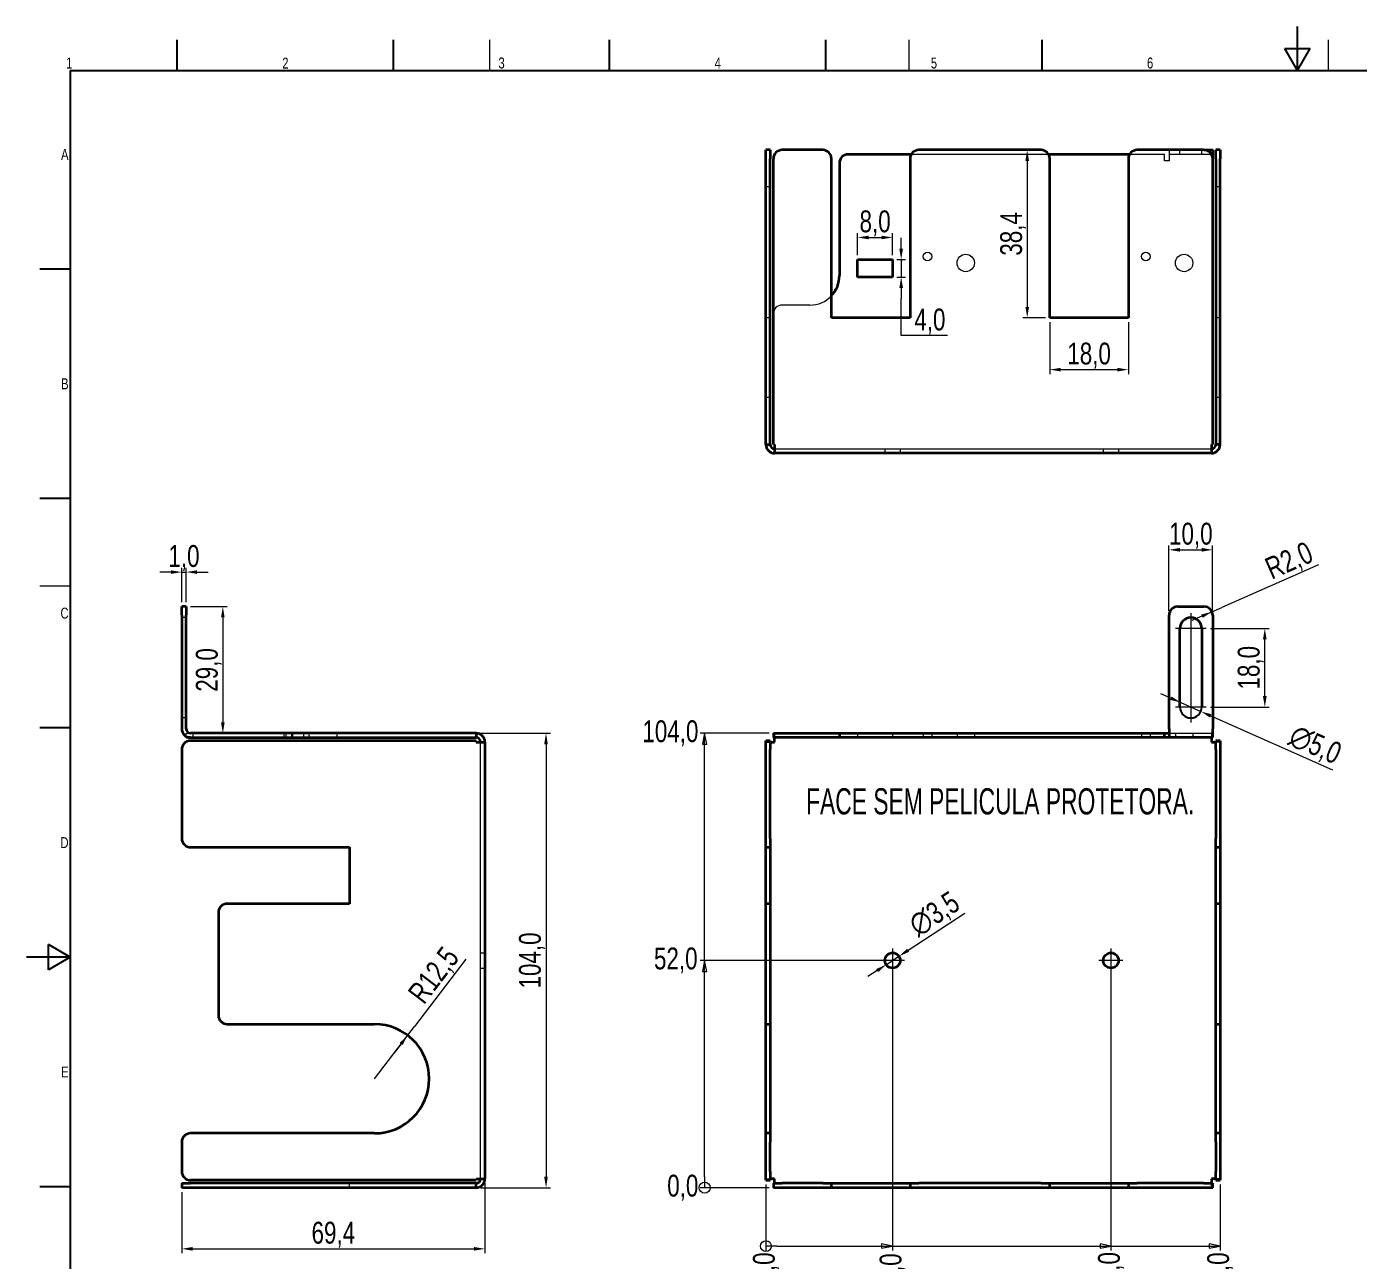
# Model space of a CAD drawing. Header units: millimetres. Extents: x 15 to 597, y -3 to 423.
# Drawn here: x 15 to 319.9, y 140.6 to 423 of the extents above; entities that cross this region are included whole.
import ezdxf

# ---------------------------------------------------------------- set-up
doc = ezdxf.new("R2010")
doc.units = ezdxf.units.MM
doc.layers.get('0').update_dxf_attribs({"lineweight": 25})
doc.layers.add('Arestas Visíveis', color=7, linetype='Continuous', lineweight=35)
doc.layers.add('Legenda', color=7, linetype='Continuous', lineweight=25)
for name, color, linetype, lineweight, true_color in [('Dimensão', 98, 'Continuous', 18, 0x006400), ('Linha de Centro de Dobras', 174, 'Continuous', 18, 0x0000a0), ('Linhas Invisíveis', 151, 'Continuous', 18, 0x87c4ff), ('LNLS', 152, 'Continuous', 25, 0x0077bb), ('Marca de Centro', 174, 'Continuous', 18, 0x0000a0), ('Texto', 1, 'Continuous', 30, 0xff0000)]:
    doc.layers.add(name, color=color, linetype=linetype, lineweight=lineweight, true_color=true_color)
doc.styles.add('Texto_2_5 - LNLS', font='swisscl.ttf')
doc.styles.add('Texto_4 - LNLS', font='swisscl.ttf', dxfattribs={"width": 0.85})
doc.styles.add('Texto_5_COTA', font='swisscli.ttf')
doc.dimstyles.new('PADRAO-LNLS', dxfattribs={"dimtxt": 5, "dimasz": 2.5, "dimexe": 1, "dimexo": 1, "dimgap": 0.25, "dimtad": 1, "dimdec": 1, "dimrnd": 1e-08, "dimzin": 0, "dimtxsty": 'Texto_5_COTA', "dimcen": 0.09, "dimdle": 4, "dimclrd": 98, "dimclre": 98, "dimclrt": 1, "dimadec": 1, "dimazin": 0, "dimtfac": 0.3, "dimtdec": 3, "dimtmove": 0, "dimatfit": 3, "dimfxl": 1, "dimtolj": 1, "dimtzin": 0, "dimlwd": 15, "dimlwe": 15, "dimarcsym": 0})

# ---------------------------------------------------------------- blocks, each defined once
blk = doc.blocks.new('Borders A2')
at = {"layer": 'Legenda'}
for p, q in [((306, 413), (306, 423)), ((49.5, 413), (49.5, 420)), ((99, 413), (99, 420)), ((148.5, 413), (148.5, 420)), ((198, 413), (198, 420)), ((247.5, 413), (247.5, 420)), ((303.11, 418), (308.89, 418)), ((306, 413), (303.11, 418)), ((306, 413), (308.89, 418)), ((25, 413), (587, 413)), ((25, 413), (25, 7)), ((25, 367.5), (18, 367.5)), ((25, 315), (18, 315)), ((25, 262.5), (18, 262.5)), ((20, 207.11), (20, 212.89)), ((25, 210), (20, 212.89)), ((25, 210), (15, 210)), ((25, 210), (20, 207.11)), ((25, 157.5), (18, 157.5))]:
    blk.add_line(p, q, dxfattribs=at)
at = {"layer": 'Linha de Centro de Dobras'}
for p, q in [((121, 420), (121, 413)), ((217, 420), (217, 413)), ((313, 420), (313, 413)), ((18, 295), (25, 295))]:
    blk.add_line(p, q, dxfattribs=at)
at = {"layer": 'Legenda', "color": 236, "true_color": 0x800040, "char_height": 2.5, "style": 'Texto_2_5 - LNLS'}
for s, insert, attachment_point in [('1', (24.75, 413.4), 8), ('2', (74.25, 413.4), 8), ('3', (123.75, 413.4), 8), ('4', (173.25, 413.4), 8), ('5', (222.75, 413.4), 8), ('6', (272.25, 413.4), 8), ('A', (24.6, 393.75), 6), ('B', (24.6, 341.25), 6), ('C', (24.6, 288.75), 6), ('D', (24.6, 236.25), 6), ('E', (24.6, 183.75), 6)]:
    blk.add_mtext(s, dxfattribs=dict(at, insert=insert, attachment_point=attachment_point))
blk = doc.blocks.new('*D19')
at = {"layer": 'Defpoints', "color": 0, "linetype": 'Continuous', "transparency": 16777216}
for p in [(285.07, 285.27), (298.51, 285.27), (285.07, 267.27)]:
    blk.add_point(p, dxfattribs=at)
at = {"layer": 'Dimensão', "color": 98, "linetype": 'Continuous', "lineweight": 15, "true_color": 0x006400, "transparency": 16777216}
for p, q in [((286.07, 285.27), (299.51, 285.27)), ((298.51, 269.77), (298.51, 282.77)), ((286.07, 267.27), (299.51, 267.27))]:
    blk.add_line(p, q, dxfattribs=at)
at = {"layer": 'Dimensão', "color": 98, "linetype": 'Continuous', "true_color": 0x006400, "transparency": 16777216}
for points in [[(298.09, 282.77), (298.93, 282.77), (298.51, 285.27)], [(298.09, 269.77), (298.93, 269.77), (298.51, 267.27)]]:
    blk.add_solid(points, dxfattribs=at)
at = {"layer": 'Dimensão', "color": 1, "linetype": 'Continuous', "lineweight": 18, "transparency": 16777216, "insert": (295.28, 276.27), "char_height": 5, "attachment_point": 5, "rotation": 90, "style": 'Texto_5_COTA'}
blk.add_mtext('\\A1;18,0', dxfattribs=at)
blk = doc.blocks.new('*D20')
at = {"layer": 'Defpoints', "color": 0, "linetype": 'Continuous', "transparency": 16777216}
for p in [(279.29, 268.29), (283.86, 266.26)]:
    blk.add_point(p, dxfattribs=at)
at = {"layer": 'Dimensão', "color": 98, "linetype": 'Continuous', "lineweight": 15, "true_color": 0x006400, "transparency": 16777216}
for p, q in [((277, 269.3), (274.72, 270.32)), ((279.29, 268.29), (283.86, 266.26)), ((286.14, 265.24), (313.99, 252.87))]:
    blk.add_line(p, q, dxfattribs=at)
at = {"layer": 'Dimensão', "color": 98, "linetype": 'Continuous', "true_color": 0x006400, "transparency": 16777216}
for points in [[(277.17, 269.68), (276.84, 268.92), (279.29, 268.29)], [(286.31, 265.62), (285.97, 264.86), (283.86, 266.26)]]:
    blk.add_solid(points, dxfattribs=at)
at = {"layer": 'Dimensão', "color": 1, "linetype": 'Continuous', "lineweight": 18, "transparency": 16777216, "insert": (309.92, 258.37), "char_height": 5, "attachment_point": 5, "rotation": 336.0496, "style": 'Texto_5_COTA'}
blk.add_mtext('\\A1;∅5,0', dxfattribs=at)
blk = doc.blocks.new('*D21')
at = {"layer": 'Defpoints', "color": 0, "linetype": 'Continuous', "transparency": 16777216}
for p in [(211.82, 208.31), (214.74, 210.23)]:
    blk.add_point(p, dxfattribs=at)
at = {"layer": 'Dimensão', "color": 98, "linetype": 'Continuous', "lineweight": 15, "true_color": 0x006400, "transparency": 16777216}
for p, q in [((216.84, 211.6), (229.82, 220.11)), ((211.82, 208.31), (214.74, 210.23)), ((209.73, 206.94), (207.64, 205.57))]:
    blk.add_line(p, q, dxfattribs=at)
at = {"layer": 'Dimensão', "color": 98, "linetype": 'Continuous', "true_color": 0x006400, "transparency": 16777216}
for points in [[(216.61, 211.95), (217.06, 211.25), (214.74, 210.23)], [(209.5, 207.29), (209.96, 206.59), (211.82, 208.31)]]:
    blk.add_solid(points, dxfattribs=at)
at = {"layer": 'Dimensão', "color": 1, "linetype": 'Continuous', "lineweight": 18, "transparency": 16777216, "insert": (222.97, 219.66), "char_height": 5, "attachment_point": 5, "rotation": 33.2439, "style": 'Texto_5_COTA'}
blk.add_mtext('\\A1;∅3,5', dxfattribs=at)
blk = doc.blocks.new('*D22')
at = {"layer": 'Defpoints', "color": 0, "linetype": 'Continuous', "transparency": 16777216}
for p in [(213.28, 374.75), (205.28, 369.68), (213.28, 369.68)]:
    blk.add_point(p, dxfattribs=at)
at = {"layer": 'Dimensão', "color": 98, "linetype": 'Continuous', "lineweight": 15, "true_color": 0x006400, "transparency": 16777216}
for p, q in [((205.28, 370.68), (205.28, 375.75)), ((213.28, 370.68), (213.28, 375.75)), ((207.78, 374.75), (210.78, 374.75))]:
    blk.add_line(p, q, dxfattribs=at)
at = {"layer": 'Dimensão', "color": 98, "linetype": 'Continuous', "true_color": 0x006400, "transparency": 16777216}
for points in [[(207.78, 375.16), (207.78, 374.33), (205.28, 374.75)], [(210.78, 375.16), (210.78, 374.33), (213.28, 374.75)]]:
    blk.add_solid(points, dxfattribs=at)
at = {"layer": 'Dimensão', "color": 1, "linetype": 'Continuous', "lineweight": 18, "transparency": 16777216, "insert": (209.28, 377.97), "char_height": 5, "attachment_point": 5, "style": 'Texto_5_COTA'}
blk.add_mtext('\\A1;8,0', dxfattribs=at)
blk = doc.blocks.new('*D23')
at = {"layer": 'Defpoints', "color": 0, "linetype": 'Continuous', "transparency": 16777216}
for p in [(213.28, 369.68), (213.28, 365.68), (215.25, 365.68)]:
    blk.add_point(p, dxfattribs=at)
at = {"layer": 'Dimensão', "color": 98, "linetype": 'Continuous', "lineweight": 15, "true_color": 0x006400, "transparency": 16777216}
for p, q in [((215.25, 372.18), (215.25, 374.68)), ((214.28, 369.68), (216.25, 369.68)), ((215.25, 369.68), (215.25, 365.68)), ((214.28, 365.68), (216.25, 365.68)), ((215.25, 363.18), (215.25, 360.68)), ((215.25, 352.28), (215.25, 360.68)), ((225.89, 352.28), (215.25, 352.28))]:
    blk.add_line(p, q, dxfattribs=at)
at = {"layer": 'Dimensão', "color": 98, "linetype": 'Continuous', "true_color": 0x006400, "transparency": 16777216}
for points in [[(214.83, 372.18), (215.66, 372.18), (215.25, 369.68)], [(214.83, 363.18), (215.66, 363.18), (215.25, 365.68)]]:
    blk.add_solid(points, dxfattribs=at)
at = {"layer": 'Dimensão', "color": 1, "linetype": 'Continuous', "lineweight": 18, "transparency": 16777216, "insert": (221.82, 355.51), "char_height": 5, "attachment_point": 5, "style": 'Texto_5_COTA'}
blk.add_mtext('\\A1;4,0', dxfattribs=at)
blk = doc.blocks.new('*D27')
at = {"layer": 'Defpoints', "color": 0, "linetype": 'Continuous', "transparency": 16777216}
for p in [(286.57, 303.26), (276.57, 288.27), (286.57, 288.27)]:
    blk.add_point(p, dxfattribs=at)
at = {"layer": 'Dimensão', "color": 98, "linetype": 'Continuous', "lineweight": 15, "true_color": 0x006400, "transparency": 16777216}
for p, q in [((276.57, 289.27), (276.57, 304.26)), ((279.07, 303.26), (284.07, 303.26)), ((286.57, 289.27), (286.57, 304.26))]:
    blk.add_line(p, q, dxfattribs=at)
at = {"layer": 'Dimensão', "color": 98, "linetype": 'Continuous', "true_color": 0x006400, "transparency": 16777216}
for points in [[(279.07, 303.68), (279.07, 302.84), (276.57, 303.26)], [(284.07, 303.68), (284.07, 302.84), (286.57, 303.26)]]:
    blk.add_solid(points, dxfattribs=at)
at = {"layer": 'Dimensão', "color": 1, "linetype": 'Continuous', "lineweight": 18, "transparency": 16777216, "insert": (281.57, 306.49), "char_height": 5, "attachment_point": 5, "style": 'Texto_5_COTA'}
blk.add_mtext('\\A1;10,0', dxfattribs=at)
blk = doc.blocks.new('*D28')
at = {"layer": 'Defpoints', "color": 0, "linetype": 'Continuous', "transparency": 16777216}
for p in [(284.57, 288.27), (286.4, 289.08)]:
    blk.add_point(p, dxfattribs=at)
at = {"layer": 'Dimensão', "color": 98, "linetype": 'Continuous', "lineweight": 15, "true_color": 0x006400, "transparency": 16777216}
for p, q in [((310.82, 299.83), (288.69, 290.09)), ((286.4, 289.08), (288.69, 290.09)), ((284.12, 288.07), (281.83, 287.06)), ((284.57, 288.27), (286.4, 289.08))]:
    blk.add_line(p, q, dxfattribs=at)
at = {"layer": 'Dimensão', "color": 98, "linetype": 'Continuous', "true_color": 0x006400, "transparency": 16777216}
blk.add_solid([(283.95, 288.45), (284.28, 287.69), (286.4, 289.08)], dxfattribs=at)
at = {"layer": 'Dimensão', "color": 1, "linetype": 'Continuous', "lineweight": 18, "transparency": 16777216, "insert": (304.22, 300.44), "char_height": 5, "attachment_point": 5, "rotation": 23.7724, "style": 'Texto_5_COTA'}
blk.add_mtext('\\A1;R2,0', dxfattribs=at)
blk = doc.blocks.new('*D29')
at = {"layer": 'Defpoints', "color": 0, "linetype": 'Continuous', "transparency": 16777216}
for p in [(169.25, 157.27), (185.99, 157.27), (185.99, 157.27)]:
    blk.add_point(p, dxfattribs=at)
at = {"layer": 'Dimensão', "color": 98, "linetype": 'Continuous', "lineweight": 15, "true_color": 0x006400, "transparency": 16777216}
blk.add_line((184.99, 157.27), (169.25, 157.27), dxfattribs=at)
at = {"layer": 'Dimensão', "color": 1, "linetype": 'Continuous', "lineweight": 18, "transparency": 16777216, "insert": (165.25, 157.27), "char_height": 5, "attachment_point": 5, "style": 'Texto_5_COTA'}
blk.add_mtext('\\A1;0,0', dxfattribs=at)
blk = doc.blocks.new('*D30')
at = {"layer": 'Defpoints', "color": 0, "linetype": 'Continuous', "transparency": 16777216}
for p in [(169.25, 209.27), (213.28, 209.27), (185.99, 157.27)]:
    blk.add_point(p, dxfattribs=at)
at = {"layer": 'Dimensão', "color": 98, "linetype": 'Continuous', "lineweight": 15, "true_color": 0x006400, "transparency": 16777216}
blk.add_line((212.28, 209.27), (169.25, 209.27), dxfattribs=at)
at = {"layer": 'Dimensão', "color": 1, "linetype": 'Continuous', "lineweight": 18, "transparency": 16777216, "insert": (163.64, 209.27), "char_height": 5, "attachment_point": 5, "style": 'Texto_5_COTA'}
blk.add_mtext('\\A1;52,0', dxfattribs=at)
blk = doc.blocks.new('*D31')
at = {"layer": 'Defpoints', "color": 0, "linetype": 'Continuous', "transparency": 16777216}
for p in [(169.25, 261.27), (185.99, 261.27), (185.99, 157.27)]:
    blk.add_point(p, dxfattribs=at)
at = {"layer": 'Dimensão', "color": 98, "linetype": 'Continuous', "lineweight": 15, "true_color": 0x006400, "transparency": 16777216}
blk.add_line((184.99, 261.27), (169.25, 261.27), dxfattribs=at)
at = {"layer": 'Dimensão', "color": 1, "linetype": 'Continuous', "lineweight": 18, "transparency": 16777216, "insert": (162.41, 261.27), "char_height": 5, "attachment_point": 5, "style": 'Texto_5_COTA'}
blk.add_mtext('\\A1;104,0', dxfattribs=at)
blk = doc.blocks.new('2dTransSymbol1')
at = {"layer": 'Dimensão'}
for p, q in [((170.25, 261.27), (169.75, 258.77)), ((170.25, 258.77), (170.25, 261.27)), ((170.75, 258.77), (170.25, 261.27)), ((169.75, 258.77), (170.75, 258.77)), ((170.25, 209.27), (170.25, 258.77)), ((170.25, 209.27), (169.75, 206.77)), ((170.25, 206.77), (170.25, 209.27)), ((170.75, 206.77), (170.25, 209.27)), ((169.75, 206.77), (170.75, 206.77)), ((170.25, 159.77), (170.25, 206.77)), ((170.25, 159.77), (170.25, 157.27))]:
    blk.add_line(p, q, dxfattribs=at)
at = {"layer": 'Dimensão', "flags": 128}
for points in [[(170.75, 258.77), (170.25, 261.27), (169.75, 258.77), (170.75, 258.77)], [(170.75, 206.77), (170.25, 209.27), (169.75, 206.77), (170.75, 206.77)]]:
    blk.add_lwpolyline(points, dxfattribs=at)
at = {"layer": 'Dimensão'}
blk.add_circle((170.25, 157.27), 1.25, dxfattribs=at)
for points in [[(170.75, 258.77), (170.25, 261.27), (169.75, 258.77), (170.75, 258.77)], [(170.75, 206.77), (170.25, 209.27), (169.75, 206.77), (170.75, 206.77)]]:
    blk.add_solid(points, dxfattribs=at)
blk = doc.blocks.new('*D34')
at = {"layer": 'Defpoints', "color": 0, "linetype": 'Continuous', "transparency": 16777216}
for p in [(184.28, 158.98), (184.28, 158.98), (184.28, 142.89)]:
    blk.add_point(p, dxfattribs=at)
at = {"layer": 'Dimensão', "color": 98, "linetype": 'Continuous', "lineweight": 15, "true_color": 0x006400, "transparency": 16777216}
blk.add_line((184.28, 157.98), (184.28, 142.89), dxfattribs=at)
at = {"layer": 'Dimensão', "color": 1, "linetype": 'Continuous', "lineweight": 18, "transparency": 16777216, "insert": (184.28, 138.89), "char_height": 5, "attachment_point": 5, "rotation": 90, "style": 'Texto_5_COTA'}
blk.add_mtext('\\A1;0,0', dxfattribs=at)
blk = doc.blocks.new('*D35')
at = {"layer": 'Defpoints', "color": 0, "linetype": 'Continuous', "transparency": 16777216}
for p in [(213.28, 209.27), (184.28, 158.98), (213.28, 142.89)]:
    blk.add_point(p, dxfattribs=at)
at = {"layer": 'Dimensão', "color": 98, "linetype": 'Continuous', "lineweight": 15, "true_color": 0x006400, "transparency": 16777216}
blk.add_line((213.28, 208.27), (213.28, 142.89), dxfattribs=at)
at = {"layer": 'Dimensão', "color": 1, "linetype": 'Continuous', "lineweight": 18, "transparency": 16777216, "insert": (213.28, 137.25), "char_height": 5, "attachment_point": 5, "rotation": 90, "style": 'Texto_5_COTA'}
blk.add_mtext('\\A1;29,0', dxfattribs=at)
blk = doc.blocks.new('*D36')
at = {"layer": 'Defpoints', "color": 0, "linetype": 'Continuous', "transparency": 16777216}
for p in [(263.28, 209.27), (184.28, 158.98), (263.28, 142.89)]:
    blk.add_point(p, dxfattribs=at)
at = {"layer": 'Dimensão', "color": 98, "linetype": 'Continuous', "lineweight": 15, "true_color": 0x006400, "transparency": 16777216}
blk.add_line((263.28, 208.27), (263.28, 142.89), dxfattribs=at)
at = {"layer": 'Dimensão', "color": 1, "linetype": 'Continuous', "lineweight": 18, "transparency": 16777216, "insert": (263.28, 137.55), "char_height": 5, "attachment_point": 5, "rotation": 90, "style": 'Texto_5_COTA'}
blk.add_mtext('\\A1;79,0', dxfattribs=at)
blk = doc.blocks.new('*D37')
at = {"layer": 'Defpoints', "color": 0, "linetype": 'Continuous', "transparency": 16777216}
for p in [(184.28, 158.98), (288.28, 158.98), (288.28, 142.89)]:
    blk.add_point(p, dxfattribs=at)
at = {"layer": 'Dimensão', "color": 98, "linetype": 'Continuous', "lineweight": 15, "true_color": 0x006400, "transparency": 16777216}
blk.add_line((288.28, 157.98), (288.28, 142.89), dxfattribs=at)
at = {"layer": 'Dimensão', "color": 1, "linetype": 'Continuous', "lineweight": 18, "transparency": 16777216, "insert": (288.28, 136.05), "char_height": 5, "attachment_point": 5, "rotation": 90, "style": 'Texto_5_COTA'}
blk.add_mtext('\\A1;104,0', dxfattribs=at)
blk = doc.blocks.new('2dTransSymbol2')
at = {"layer": 'Dimensão'}
for p, q in [((186.78, 143.89), (184.28, 143.89)), ((186.78, 143.89), (210.78, 143.89)), ((213.28, 143.89), (210.78, 144.39)), ((210.78, 144.39), (210.78, 143.39)), ((210.78, 143.89), (213.28, 143.89)), ((210.78, 143.39), (213.28, 143.89)), ((213.28, 143.89), (260.78, 143.89)), ((263.28, 143.89), (260.78, 144.39)), ((260.78, 144.39), (260.78, 143.39)), ((260.78, 143.89), (263.28, 143.89)), ((260.78, 143.39), (263.28, 143.89)), ((263.28, 143.89), (285.78, 143.89)), ((288.28, 143.89), (285.78, 144.39)), ((285.78, 144.39), (285.78, 143.39)), ((285.78, 143.89), (288.28, 143.89)), ((285.78, 143.39), (288.28, 143.89))]:
    blk.add_line(p, q, dxfattribs=at)
at = {"layer": 'Dimensão', "flags": 128}
for points in [[(210.78, 143.39), (213.28, 143.89), (210.78, 144.39), (210.78, 143.39)], [(260.78, 143.39), (263.28, 143.89), (260.78, 144.39), (260.78, 143.39)], [(285.78, 143.39), (288.28, 143.89), (285.78, 144.39), (285.78, 143.39)]]:
    blk.add_lwpolyline(points, dxfattribs=at)
at = {"layer": 'Dimensão'}
blk.add_circle((184.28, 143.89), 1.25, dxfattribs=at)
for points in [[(210.78, 143.39), (213.28, 143.89), (210.78, 144.39), (210.78, 143.39)], [(260.78, 143.39), (263.28, 143.89), (260.78, 144.39), (260.78, 143.39)], [(285.78, 143.39), (288.28, 143.89), (285.78, 144.39), (285.78, 143.39)]]:
    blk.add_solid(points, dxfattribs=at)
blk = doc.blocks.new('*D59')
at = {"layer": 'Defpoints', "color": 0, "linetype": 'Continuous', "transparency": 16777216}
for p in [(102.26, 192.15), (94.68, 182.21)]:
    blk.add_point(p, dxfattribs=at)
at = {"layer": 'Dimensão', "color": 98, "linetype": 'Continuous', "lineweight": 15, "true_color": 0x006400, "transparency": 16777216}
for p, q in [((115.57, 209.58), (103.78, 194.13)), ((94.68, 182.21), (102.26, 192.15)), ((102.26, 192.15), (103.78, 194.13)), ((100.74, 190.16), (99.23, 188.17))]:
    blk.add_line(p, q, dxfattribs=at)
at = {"layer": 'Dimensão', "color": 98, "linetype": 'Continuous', "true_color": 0x006400, "transparency": 16777216}
blk.add_solid([(100.41, 190.41), (101.08, 189.91), (102.26, 192.15)], dxfattribs=at)
at = {"layer": 'Dimensão', "color": 1, "linetype": 'Continuous', "lineweight": 18, "transparency": 16777216, "insert": (108.51, 205.65), "char_height": 5, "attachment_point": 5, "rotation": 52.6375, "style": 'Texto_5_COTA'}
blk.add_mtext('\\A1;R12,5', dxfattribs=at)
blk = doc.blocks.new('*D60')
at = {"layer": 'Defpoints', "color": 0, "linetype": 'Continuous', "transparency": 16777216}
for p in [(117.93, 261.27), (117.93, 157.27), (133.93, 157.27)]:
    blk.add_point(p, dxfattribs=at)
at = {"layer": 'Dimensão', "color": 98, "linetype": 'Continuous', "lineweight": 15, "true_color": 0x006400, "transparency": 16777216}
for p, q in [((118.93, 261.27), (134.93, 261.27)), ((133.93, 258.77), (133.93, 159.77)), ((118.93, 157.27), (134.93, 157.27))]:
    blk.add_line(p, q, dxfattribs=at)
at = {"layer": 'Dimensão', "color": 98, "linetype": 'Continuous', "true_color": 0x006400, "transparency": 16777216}
for points in [[(133.51, 258.77), (134.34, 258.77), (133.93, 261.27)], [(133.51, 159.77), (134.34, 159.77), (133.93, 157.27)]]:
    blk.add_solid(points, dxfattribs=at)
at = {"layer": 'Dimensão', "color": 1, "linetype": 'Continuous', "lineweight": 18, "transparency": 16777216, "insert": (130.7, 209.27), "char_height": 5, "attachment_point": 5, "rotation": 90, "style": 'Texto_5_COTA'}
blk.add_mtext('\\A1;104,0', dxfattribs=at)
blk = doc.blocks.new('*D61')
at = {"layer": 'Defpoints', "color": 0, "linetype": 'Continuous', "transparency": 16777216}
for p in [(119.93, 159.27), (50.53, 157.27), (119.93, 143.27)]:
    blk.add_point(p, dxfattribs=at)
at = {"layer": 'Dimensão', "color": 98, "linetype": 'Continuous', "lineweight": 15, "true_color": 0x006400, "transparency": 16777216}
for p, q in [((50.53, 156.27), (50.53, 142.27)), ((119.93, 158.27), (119.93, 142.27)), ((53.03, 143.27), (117.43, 143.27))]:
    blk.add_line(p, q, dxfattribs=at)
at = {"layer": 'Dimensão', "color": 98, "linetype": 'Continuous', "true_color": 0x006400, "transparency": 16777216}
for points in [[(53.03, 143.69), (53.03, 142.85), (50.53, 143.27)], [(117.43, 143.69), (117.43, 142.85), (119.93, 143.27)]]:
    blk.add_solid(points, dxfattribs=at)
at = {"layer": 'Dimensão', "color": 1, "linetype": 'Continuous', "lineweight": 18, "transparency": 16777216, "insert": (85.23, 146.5), "char_height": 5, "attachment_point": 5, "style": 'Texto_5_COTA'}
blk.add_mtext('\\A1;69,4', dxfattribs=at)
blk = doc.blocks.new('*D62')
at = {"layer": 'Defpoints', "color": 0, "linetype": 'Continuous', "transparency": 16777216}
for p in [(51.53, 298.16), (50.53, 290.27), (51.53, 290.27)]:
    blk.add_point(p, dxfattribs=at)
at = {"layer": 'Dimensão', "color": 98, "linetype": 'Continuous', "lineweight": 15, "true_color": 0x006400, "transparency": 16777216}
for p, q in [((50.53, 291.27), (50.53, 299.16)), ((51.53, 291.27), (51.53, 299.16)), ((48.03, 298.16), (45.53, 298.16)), ((50.53, 298.16), (51.53, 298.16)), ((54.03, 298.16), (56.53, 298.16))]:
    blk.add_line(p, q, dxfattribs=at)
at = {"layer": 'Dimensão', "color": 98, "linetype": 'Continuous', "true_color": 0x006400, "transparency": 16777216}
for points in [[(48.03, 298.57), (48.03, 297.74), (50.53, 298.16)], [(54.03, 298.57), (54.03, 297.74), (51.53, 298.16)]]:
    blk.add_solid(points, dxfattribs=at)
at = {"layer": 'Dimensão', "color": 1, "linetype": 'Continuous', "lineweight": 18, "transparency": 16777216, "insert": (51.03, 301.38), "char_height": 5, "attachment_point": 5, "style": 'Texto_5_COTA'}
blk.add_mtext('\\A1;1,0', dxfattribs=at)
blk = doc.blocks.new('*D63')
at = {"layer": 'Defpoints', "color": 0, "linetype": 'Continuous', "transparency": 16777216}
for p in [(51.53, 290.27), (59.92, 261.27), (59.92, 261.27)]:
    blk.add_point(p, dxfattribs=at)
at = {"layer": 'Dimensão', "color": 98, "linetype": 'Continuous', "lineweight": 15, "true_color": 0x006400, "transparency": 16777216}
for p, q in [((52.53, 290.27), (60.92, 290.27)), ((59.92, 287.77), (59.92, 263.77))]:
    blk.add_line(p, q, dxfattribs=at)
at = {"layer": 'Dimensão', "color": 98, "linetype": 'Continuous', "true_color": 0x006400, "transparency": 16777216}
for points in [[(59.51, 287.77), (60.34, 287.77), (59.92, 290.27)], [(59.51, 263.77), (60.34, 263.77), (59.92, 261.27)]]:
    blk.add_solid(points, dxfattribs=at)
at = {"layer": 'Dimensão', "color": 1, "linetype": 'Continuous', "lineweight": 18, "transparency": 16777216, "insert": (56.71, 275.77), "char_height": 5, "attachment_point": 5, "rotation": 90, "style": 'Texto_5_COTA'}
blk.add_mtext('\\A1;29,0', dxfattribs=at)
blk = doc.blocks.new('*D64')
at = {"layer": 'Defpoints', "color": 0, "linetype": 'Continuous', "transparency": 16777216}
for p in [(249.28, 356.37), (267.28, 356.37), (249.28, 344.49)]:
    blk.add_point(p, dxfattribs=at)
at = {"layer": 'Dimensão', "color": 98, "linetype": 'Continuous', "lineweight": 15, "true_color": 0x006400, "transparency": 16777216}
for p, q in [((249.28, 355.37), (249.28, 343.49)), ((267.28, 355.37), (267.28, 343.49)), ((264.78, 344.49), (251.78, 344.49))]:
    blk.add_line(p, q, dxfattribs=at)
at = {"layer": 'Dimensão', "color": 98, "linetype": 'Continuous', "true_color": 0x006400, "transparency": 16777216}
for points in [[(251.78, 344.91), (251.78, 344.08), (249.28, 344.49)], [(264.78, 344.91), (264.78, 344.08), (267.28, 344.49)]]:
    blk.add_solid(points, dxfattribs=at)
at = {"layer": 'Dimensão', "color": 1, "linetype": 'Continuous', "lineweight": 18, "transparency": 16777216, "insert": (258.28, 347.72), "char_height": 5, "attachment_point": 5, "style": 'Texto_5_COTA'}
blk.add_mtext('\\A1;18,0', dxfattribs=at)
blk = doc.blocks.new('*D65')
at = {"layer": 'Defpoints', "color": 0, "linetype": 'Continuous', "transparency": 16777216}
for p in [(247.28, 394.77), (244.11, 356.37), (249.28, 356.37)]:
    blk.add_point(p, dxfattribs=at)
at = {"layer": 'Dimensão', "color": 98, "linetype": 'Continuous', "lineweight": 15, "true_color": 0x006400, "transparency": 16777216}
for p, q in [((244.11, 392.27), (244.11, 358.87)), ((248.28, 356.37), (243.11, 356.37))]:
    blk.add_line(p, q, dxfattribs=at)
at = {"layer": 'Dimensão', "color": 98, "linetype": 'Continuous', "true_color": 0x006400, "transparency": 16777216}
for points in [[(243.69, 392.27), (244.53, 392.27), (244.11, 394.77)], [(243.69, 358.87), (244.53, 358.87), (244.11, 356.37)]]:
    blk.add_solid(points, dxfattribs=at)
at = {"layer": 'Dimensão', "color": 1, "linetype": 'Continuous', "lineweight": 18, "transparency": 16777216, "insert": (240.88, 375.57), "char_height": 5, "attachment_point": 5, "rotation": 90, "style": 'Texto_5_COTA'}
blk.add_mtext('\\A1;38,4', dxfattribs=at)

msp = doc.modelspace()

# ---------------------------------------------------------------- linework, layer by layer
at = {"layer": 'Arestas Visíveis'}
for p, q in [((185.281, 394.77), (184.281, 394.77)), ((184.281, 392.77), (184.281, 394.77)), ((185.281, 394.77), (185.281, 392.77)), ((197.281, 394.77), (187.988, 394.77)), ((217.549, 393.77), (203.111, 393.77)), ((247.281, 394.77), (219.281, 394.77)), ((267.549, 393.77), (249.013, 393.77)), ((284.574, 394.77), (269.281, 394.77)), ((284.574, 394.77), (286.574, 394.77)), ((286.574, 392.77), (286.574, 394.77)), ((287.281, 392.77), (287.281, 394.77)), ((288.281, 394.77), (287.281, 394.77)), ((288.281, 394.77), (288.281, 392.77)), ((184.281, 327.37), (184.281, 392.77)), ((185.281, 327.37), (185.281, 392.77)), ((185.988, 327.37), (185.988, 392.77)), ((199.281, 356.37), (199.281, 392.77)), ((201.111, 391.77), (201.111, 366.02)), ((217.281, 392.77), (217.281, 356.37)), ((249.281, 356.37), (249.281, 392.77)), ((267.281, 392.77), (267.281, 356.37)), ((286.574, 327.37), (286.574, 392.77)), ((287.281, 392.77), (287.281, 327.37)), ((288.281, 327.37), (288.281, 392.77)), ((205.281, 365.676), (205.281, 369.676)), ((205.281, 369.676), (213.281, 369.676)), ((213.281, 369.676), (213.281, 365.676)), ((213.281, 365.676), (205.281, 365.676)), ((217.281, 356.37), (199.281, 356.37)), ((267.281, 356.37), (249.281, 356.37)), ((184.281, 327.37), (185.281, 327.37)), ((186.281, 327.37), (185.988, 327.37)), ((186.281, 327.37), (186.281, 325.37)), ((286.281, 327.37), (286.574, 327.37)), ((286.281, 327.37), (286.281, 325.37)), ((288.281, 327.37), (287.281, 327.37)), ((286.281, 325.37), (186.281, 325.37)), ((50.527, 288.271), (50.527, 290.271)), ((51.527, 290.271), (50.527, 290.271)), ((51.527, 290.271), (51.527, 288.271)), ((278.574, 290.271), (284.574, 290.271)), ((50.527, 288.271), (50.527, 262.271)), ((51.527, 262.271), (51.527, 288.271)), ((276.574, 262.271), (276.574, 288.271)), ((286.574, 288.271), (286.574, 262.271)), ((279.074, 267.271), (279.074, 285.271)), ((284.074, 285.271), (284.074, 267.271)), ((276.574, 262.271), (276.574, 260.271)), ((286.574, 260.271), (286.574, 262.271)), ((51.527, 260.271), (51.527, 260.539)), ((52.527, 260.271), (51.527, 260.271)), ((117.927, 261.271), (52.527, 261.271)), ((52.527, 260.271), (117.927, 260.271)), ((117.927, 259.564), (52.527, 259.564)), ((117.927, 261.271), (117.927, 260.271)), ((117.927, 259.271), (117.927, 259.564)), ((117.927, 259.271), (119.927, 259.271)), ((119.927, 259.271), (119.927, 159.271)), ((185.281, 259.564), (184.281, 259.564)), ((184.281, 257.564), (184.281, 259.564)), ((185.281, 259.564), (185.281, 257.564)), ((185.281, 259.271), (186.281, 259.271)), ((185.988, 261.271), (187.988, 261.271)), ((185.988, 261.271), (185.988, 260.271)), ((187.988, 260.271), (185.988, 260.271)), ((186.281, 259.271), (186.281, 260.271)), ((187.988, 261.271), (194.361, 261.271)), ((194.361, 260.271), (187.988, 260.271)), ((194.361, 261.271), (201.111, 261.271)), ((201.111, 260.271), (194.361, 260.271)), ((201.111, 261.271), (203.111, 261.271)), ((201.111, 261.271), (201.111, 260.271)), ((203.111, 260.271), (201.111, 260.271)), ((203.111, 261.271), (275.574, 261.271)), ((275.574, 260.271), (203.111, 260.271)), ((275.574, 261.271), (276.574, 261.271)), ((275.574, 260.271), (275.574, 261.271)), ((276.574, 260.271), (275.574, 260.271)), ((286.574, 260.271), (276.574, 260.271)), ((286.281, 260.271), (286.281, 259.271)), ((286.281, 259.271), (287.281, 259.271)), ((287.281, 257.564), (287.281, 259.564)), ((288.281, 259.564), (287.281, 259.564)), ((288.281, 259.564), (288.281, 257.564)), ((50.527, 257.564), (50.527, 237.191)), ((184.281, 237.191), (184.281, 257.564)), ((185.281, 237.191), (185.281, 257.564)), ((287.281, 257.564), (287.281, 237.191)), ((288.281, 257.564), (288.281, 237.191)), ((52.527, 235.191), (88.927, 235.191)), ((88.927, 235.191), (88.927, 222.271)), ((184.281, 235.191), (184.281, 237.191)), ((184.281, 235.191), (185.281, 235.191)), ((184.281, 222.271), (184.281, 235.191)), ((185.281, 237.191), (185.281, 235.191)), ((185.281, 235.191), (185.281, 222.271)), ((287.281, 235.191), (287.281, 237.191)), ((287.281, 235.191), (288.281, 235.191)), ((287.281, 222.271), (287.281, 235.191)), ((288.281, 237.191), (288.281, 235.191)), ((288.281, 235.191), (288.281, 222.271)), ((58.927, 220.271), (58.927, 196.71)), ((88.927, 222.271), (60.927, 222.271)), ((185.281, 222.271), (184.281, 222.271)), ((184.281, 220.271), (184.281, 222.271)), ((184.281, 196.71), (184.281, 220.271)), ((185.281, 222.271), (185.281, 220.271)), ((185.281, 220.271), (185.281, 196.71)), ((287.281, 220.271), (287.281, 222.271)), ((288.281, 222.271), (287.281, 222.271)), ((287.281, 196.71), (287.281, 220.271)), ((288.281, 222.271), (288.281, 220.271)), ((288.281, 220.271), (288.281, 196.71)), ((184.281, 194.71), (184.281, 196.71)), ((185.281, 196.71), (185.281, 194.71)), ((287.281, 194.71), (287.281, 196.71)), ((288.281, 196.71), (288.281, 194.71)), ((60.927, 194.71), (94.676, 194.71)), ((184.281, 194.71), (185.281, 194.71)), ((184.281, 169.71), (184.281, 194.71)), ((185.281, 194.71), (185.281, 169.71)), ((287.281, 194.71), (288.281, 194.71)), ((287.281, 169.71), (287.281, 194.71)), ((288.281, 194.71), (288.281, 169.71)), ((94.676, 169.71), (52.527, 169.71)), ((184.281, 167.71), (184.281, 169.71)), ((185.281, 169.71), (184.281, 169.71)), ((185.281, 169.71), (185.281, 167.71)), ((287.281, 167.71), (287.281, 169.71)), ((288.281, 169.71), (287.281, 169.71)), ((288.281, 169.71), (288.281, 167.71)), ((50.527, 167.71), (50.527, 160.978)), ((184.281, 160.978), (184.281, 167.71)), ((185.281, 160.978), (185.281, 167.71)), ((287.281, 167.71), (287.281, 160.978)), ((288.281, 167.71), (288.281, 160.978)), ((117.927, 158.978), (52.527, 158.978)), ((117.927, 159.271), (117.927, 158.978)), ((117.927, 159.271), (119.927, 159.271)), ((184.281, 158.978), (184.281, 160.978)), ((184.281, 158.978), (185.281, 158.978)), ((185.281, 160.978), (185.281, 158.978)), ((186.281, 159.271), (185.281, 159.271)), ((186.281, 158.271), (186.281, 159.271)), ((287.281, 159.271), (286.281, 159.271)), ((286.281, 159.271), (286.281, 158.271)), ((287.281, 158.978), (287.281, 160.978)), ((287.281, 158.978), (288.281, 158.978)), ((288.281, 160.978), (288.281, 158.978)), ((50.527, 158.271), (50.527, 157.271)), ((50.527, 158.271), (52.527, 158.271)), ((52.527, 157.271), (50.527, 157.271)), ((117.927, 158.271), (52.527, 158.271)), ((117.927, 157.271), (52.527, 157.271)), ((117.927, 157.271), (117.927, 158.271)), ((185.988, 158.271), (187.988, 158.271)), ((185.988, 158.271), (185.988, 157.271)), ((187.988, 157.271), (185.988, 157.271)), ((197.281, 158.271), (187.988, 158.271)), ((197.281, 157.271), (187.988, 157.271)), ((197.281, 158.271), (199.281, 158.271)), ((199.281, 157.271), (197.281, 157.271)), ((199.281, 157.271), (199.281, 158.271)), ((199.281, 158.271), (217.281, 158.271)), ((217.281, 157.271), (199.281, 157.271)), ((217.281, 158.271), (219.281, 158.271)), ((217.281, 158.271), (217.281, 157.271)), ((219.281, 157.271), (217.281, 157.271)), ((247.281, 158.271), (219.281, 158.271)), ((247.281, 157.271), (219.281, 157.271)), ((247.281, 158.271), (249.281, 158.271)), ((249.281, 157.271), (247.281, 157.271)), ((249.281, 157.271), (249.281, 158.271)), ((249.281, 158.271), (267.281, 158.271)), ((267.281, 157.271), (249.281, 157.271)), ((267.281, 158.271), (269.281, 158.271)), ((267.281, 158.271), (267.281, 157.271)), ((269.281, 157.271), (267.281, 157.271)), ((284.574, 158.271), (269.281, 158.271)), ((284.574, 157.271), (269.281, 157.271)), ((284.574, 158.271), (286.574, 158.271)), ((286.574, 157.271), (284.574, 157.271)), ((286.574, 157.271), (286.574, 158.271))]:
    msp.add_line(p, q, dxfattribs=at)
for centre in [(213.281, 209.271), (263.281, 209.271)]:
    msp.add_circle(centre, 1.75, dxfattribs=at)
for centre, radius, start, end in [((187.988, 392.77), 2, 90, 180), ((197.281, 392.77), 2, 0, 90), ((203.111, 391.77), 2, 90, 180), ((219.281, 392.77), 2, 90, 180), ((247.281, 392.77), 2, 0, 90), ((269.281, 392.77), 2, 90, 180), ((284.574, 392.77), 2, 0, 90), ((194.361, 366.02), 6.75, 316.79068, 0), ((186.281, 327.37), 2, 180, 270), ((186.281, 327.37), 1, 180, 270), ((286.281, 327.37), 1, 270, 0), ((286.281, 327.37), 2, 270, 0), ((278.574, 288.271), 2, 90, 180), ((284.574, 288.271), 2, 0, 90), ((281.574, 285.271), 2.5, 0, 180), ((52.527, 262.271), 2, 180, 270), ((52.527, 262.271), 1, 180, 270), ((52.527, 257.564), 2, 90, 180), ((117.927, 259.271), 2, 0, 90), ((117.927, 259.271), 1, 0, 90), ((52.527, 237.191), 2, 180, 270), ((60.927, 220.271), 2, 90, 180), ((60.927, 196.71), 2, 180, 270), ((94.676, 182.21), 12.5, 270, 90), ((52.527, 167.71), 2, 90, 180), ((52.527, 160.978), 2, 180, 270), ((117.927, 159.271), 1, 270, 0), ((117.927, 159.271), 2, 270, 0)]:
    msp.add_arc(centre, radius, start, end, dxfattribs=at)
at = {"layer": 'Linhas Invisíveis'}
for p, q in [((249.013, 393.77), (217.549, 393.77)), ((275.574, 393.77), (267.549, 393.77)), ((275.574, 392.27), (275.574, 393.77)), ((276.574, 394.77), (276.574, 392.77)), ((286.574, 393.77), (276.574, 393.77)), ((279.074, 393.77), (279.074, 394.77)), ((284.074, 393.77), (284.074, 394.77)), ((276.574, 392.27), (275.574, 392.27)), ((276.574, 392.77), (276.574, 392.27)), ((185.281, 386.37), (184.281, 386.37)), ((288.281, 386.37), (287.281, 386.37)), ((194.361, 359.27), (187.988, 359.27)), ((185.281, 356.37), (184.281, 356.37)), ((288.281, 356.37), (287.281, 356.37)), ((185.281, 338.121), (184.281, 338.121)), ((288.281, 338.121), (287.281, 338.121)), ((186.281, 326.37), (286.281, 326.37)), ((211.531, 326.37), (211.531, 325.37)), ((215.031, 326.37), (215.031, 325.37)), ((261.531, 326.37), (261.531, 325.37)), ((265.031, 326.37), (265.031, 325.37)), ((51.527, 287.771), (50.527, 287.771)), ((51.527, 264.771), (50.527, 264.771)), ((51.527, 261.271), (52.527, 261.271)), ((51.527, 260.539), (51.527, 261.271)), ((53.027, 261.271), (53.027, 260.271)), ((73.902, 261.271), (73.902, 260.271)), ((74.377, 261.271), (74.377, 260.271)), ((75.621, 261.271), (75.621, 260.271)), ((75.902, 261.271), (75.902, 260.271)), ((78.377, 261.271), (78.377, 260.271)), ((79.621, 261.271), (79.621, 260.271)), ((86.027, 261.271), (86.027, 260.271)), ((118.927, 159.271), (118.927, 259.271)), ((184.281, 259.271), (185.281, 259.271)), ((186.281, 261.271), (186.281, 260.271)), ((205.281, 261.271), (205.281, 260.271)), ((213.281, 261.271), (213.281, 260.271)), ((220.281, 261.271), (220.281, 260.271)), ((222.281, 261.271), (222.281, 260.271)), ((228.031, 261.271), (228.031, 260.271)), ((232.031, 261.271), (232.031, 260.271)), ((270.281, 261.271), (270.281, 260.271)), ((272.281, 261.271), (272.281, 260.271)), ((276.574, 261.271), (286.574, 261.271)), ((278.031, 261.271), (278.031, 260.271)), ((282.031, 261.271), (282.031, 260.271)), ((286.281, 261.271), (286.281, 260.271)), ((288.281, 259.271), (287.281, 259.271)), ((118.927, 211.021), (119.927, 211.021)), ((118.927, 207.521), (119.927, 207.521)), ((184.281, 159.271), (185.281, 159.271)), ((288.281, 159.271), (287.281, 159.271)), ((88.927, 157.271), (88.927, 158.271)), ((186.281, 157.271), (186.281, 158.271)), ((286.281, 157.271), (286.281, 158.271))]:
    msp.add_line(p, q, dxfattribs=at)
for centre, radius in [((221.281, 370.395), 1), ((230.031, 368.92), 2), ((271.281, 370.395), 1), ((280.031, 368.92), 2)]:
    msp.add_circle(centre, radius, dxfattribs=at)
for centre, radius, start, end in [((194.361, 366.02), 6.75, 270, 316.79068), ((187.988, 357.27), 2, 90, 180)]:
    msp.add_arc(centre, radius, start, end, dxfattribs=at)
at = {"layer": 'LNLS'}
msp.add_arc((281.574, 267.271), 2.5, 180, 0, dxfattribs=at)
at = {"layer": 'Marca de Centro', "linetype": 'Continuous'}
for p, q in [((281.574, 288.771), (281.574, 267.263)), ((285.074, 285.271), (278.074, 285.271)), ((285.074, 267.271), (278.074, 267.271)), ((281.574, 267.771), (281.574, 263.771)), ((213.281, 212.021), (213.281, 206.521)), ((263.281, 212.021), (263.281, 206.521)), ((216.031, 209.271), (210.531, 209.271)), ((266.031, 209.271), (260.531, 209.271))]:
    msp.add_line(p, q, dxfattribs=at)

# ---------------------------------------------------------------- block references
msp.add_blockref('Borders A2', (0, 0))
at = {"layer": 'Dimensão'}
for name in ['2dTransSymbol1', '2dTransSymbol2']:
    msp.add_blockref(name, (0, 0), dxfattribs=at)

# ---------------------------------------------------------------- texts
at = {"layer": 'Texto', "color": 236, "true_color": 0x80003f, "insert": (193.476, 248.695), "char_height": 6, "width": 86.01257, "attachment_point": 1, "style": 'Texto_4 - LNLS'}
msp.add_mtext('\\fSwis721 LtCn BT|b0|i0;\\H6.0000;FACE SEM PELICULA PROTETORA.', dxfattribs=at)

# ---------------------------------------------------------------- dimensions: what is measured, and where the dimension line sits
at = {"layer": 'Dimensão', "color": 98, "linetype": 'Continuous', "lineweight": 18, "true_color": 0x006400}
for base, p1, p2, angle, override, picture, middle in [((244.111, 356.37), (247.281, 394.77), (249.281, 356.37), 90, {"dimgap": 0.25, "dimdec": 1, "dimse1": 1, "dimtol": 0, "dimlim": 0, "dimtp": 0, "dimtm": 0, "dimtdec": 3, "dimtofl": 0, "dimatfit": 1}, '*D65', (244.111, 375.57)), ((213.281, 374.748), (205.281, 369.676), (213.281, 369.676), 180, {"dimgap": 0.25, "dimdec": 1, "dimtol": 0, "dimlim": 0, "dimtp": 0, "dimtm": 0, "dimtdec": 3, "dimtofl": 0, "dimatfit": 1}, '*D22', (209.281, 374.748)), ((215.245, 365.676), (213.281, 369.676), (213.281, 365.676), 90, {"dimgap": 0.25, "dimtih": 1, "dimtoh": 1, "dimdec": 1, "dimtol": 0, "dimlim": 0, "dimtp": 0, "dimtm": 0, "dimtdec": 3, "dimtofl": 1, "dimtmove": 1, "dimatfit": 1}, '*D23', (215.514, 352.278)), ((249.281, 344.495), (267.281, 356.37), (249.281, 356.37), 180, {"dimgap": 0.25, "dimdec": 1, "dimtol": 0, "dimlim": 0, "dimtp": 0, "dimtm": 0, "dimtdec": 3, "dimtofl": 0, "dimatfit": 1}, '*D64', (258.281, 344.495)), ((51.527, 298.157), (50.527, 290.271), (51.527, 290.271), 180, {"dimgap": 0.25, "dimdec": 1, "dimtol": 0, "dimlim": 0, "dimtp": 0, "dimtm": 0, "dimtdec": 3, "dimtofl": 1, "dimatfit": 1}, '*D62', (51.027, 298.157)), ((59.923, 261.271), (51.527, 290.271), (59.923, 261.271), 90, {"dimgap": 0.25, "dimdec": 1, "dimse2": 1, "dimtol": 0, "dimlim": 0, "dimtp": 0, "dimtm": 0, "dimtdec": 3, "dimtofl": 0, "dimatfit": 1}, '*D63', (59.923, 275.771)), ((298.509, 285.271), (285.074, 267.271), (285.074, 285.271), 90, {"dimgap": 0.25, "dimdec": 1, "dimtol": 0, "dimlim": 0, "dimtp": 0, "dimtm": 0, "dimtdec": 3, "dimtofl": 0, "dimatfit": 1}, '*D19', (298.509, 276.271)), ((133.927, 157.271), (117.927, 261.271), (117.927, 157.271), 90, {"dimgap": 0.25, "dimdec": 1, "dimtol": 0, "dimlim": 0, "dimtp": 0, "dimtm": 0, "dimtdec": 3, "dimtofl": 0, "dimatfit": 1}, '*D60', (133.927, 209.271)), ((119.927, 143.271), (50.527, 157.271), (119.927, 159.271), 180, {"dimgap": 0.25, "dimdec": 1, "dimtol": 0, "dimlim": 0, "dimtp": 0, "dimtm": 0, "dimtdec": 3, "dimtofl": 0, "dimatfit": 1}, '*D61', (85.227, 143.271))]:
    dim = msp.add_linear_dim(base=base, p1=p1, p2=p2, angle=angle, dimstyle='PADRAO-LNLS', override=override, dxfattribs=at)
    dim.commit()
    dim.dimension.update_dxf_attribs({"geometry": picture, "text_midpoint": middle, "dimtype": 160})
dim = msp.add_linear_dim(base=(286.574, 303.259), p1=(276.574, 288.271), p2=(286.574, 288.271), dimstyle='PADRAO-LNLS', override={"dimgap": 0.25, "dimdec": 1, "dimtol": 0, "dimlim": 0, "dimtp": 0, "dimtm": 0, "dimtdec": 3, "dimtofl": 0, "dimatfit": 1}, dxfattribs=at)
dim.commit()
dim.dimension.update_dxf_attribs({"geometry": '*D27', "text_midpoint": (281.574, 303.259), "dimtype": 160})
for center, mpoint, picture, middle in [((284.574, 288.271), (286.404, 289.077), '*D28', (305.512, 297.494)), ((94.676, 182.21), (102.261, 192.145), '*D59', (111.079, 203.694))]:
    dim = msp.add_radius_dim(center=center, mpoint=mpoint, dimstyle='PADRAO-LNLS', override={"dimgap": 0.25, "dimdec": 1, "dimlfac": 1, "dimcen": 0, "dimtol": 0, "dimlim": 0, "dimtp": 0, "dimtm": 0, "dimtdec": 3}, dxfattribs=at)
    dim.commit()
    dim.dimension.update_dxf_attribs({"geometry": picture, "text_midpoint": middle, "dimtype": 164})
for p1, p2, picture, middle in [((279.289, 268.286), (283.859, 266.256), '*D20', (308.553, 255.287)), ((211.818, 208.312), (214.745, 210.23), '*D21', (224.822, 216.836))]:
    dim = msp.add_diameter_dim_2p(p1=p1, p2=p2, dimstyle='PADRAO-LNLS', override={"dimgap": 0.25, "dimdec": 1, "dimlfac": 1, "dimtol": 0, "dimlim": 0, "dimtp": 0, "dimtm": 0, "dimtdec": 3, "dimatfit": 2}, dxfattribs=at)
    dim.commit()
    dim.dimension.update_dxf_attribs({"geometry": picture, "text_midpoint": middle, "dimtype": 163})
for feature_location, offset, dtype, origin, picture, middle in [((185.988, 261.271), (-16.74, 0), 0, (185.988, 157.271), '*D31', (162.41, 261.271)), ((213.281, 209.271), (-44.033, 0), 0, (185.988, 157.271), '*D30', (163.642, 209.271)), ((213.281, 209.271), (0, -66.381), 1, (184.281, 158.978), '*D35', (213.281, 137.247)), ((263.281, 209.271), (0, -66.381), 1, (184.281, 158.978), '*D36', (263.281, 137.545)), ((185.988214864, 157.271074816), (-16.740283639, 0), 0, (185.988214864, 157.271074816), '*D29', (165.2479311, 157.271074816)), ((184.281108082, 158.978181597), (0, -16.088146035), 1, (184.281108082, 158.978181597), '*D34', (184.281108082, 138.890035438)), ((288.281, 158.978), (0, -16.088), 1, (184.281, 158.978), '*D37', (288.281, 136.053))]:
    dim = msp.add_ordinate_dim(feature_location=feature_location, offset=offset, dtype=dtype, origin=origin, dimstyle='PADRAO-LNLS', override={"dimgap": 0.25, "dimtad": 0, "dimdec": 1, "dimtol": 0, "dimlim": 0, "dimtp": 0, "dimtm": 0, "dimtdec": 3}, dxfattribs=at)
    dim.commit()
    dim.dimension.update_dxf_attribs({"geometry": picture, "text_midpoint": middle})

doc.saveas('drawing.dxf')
